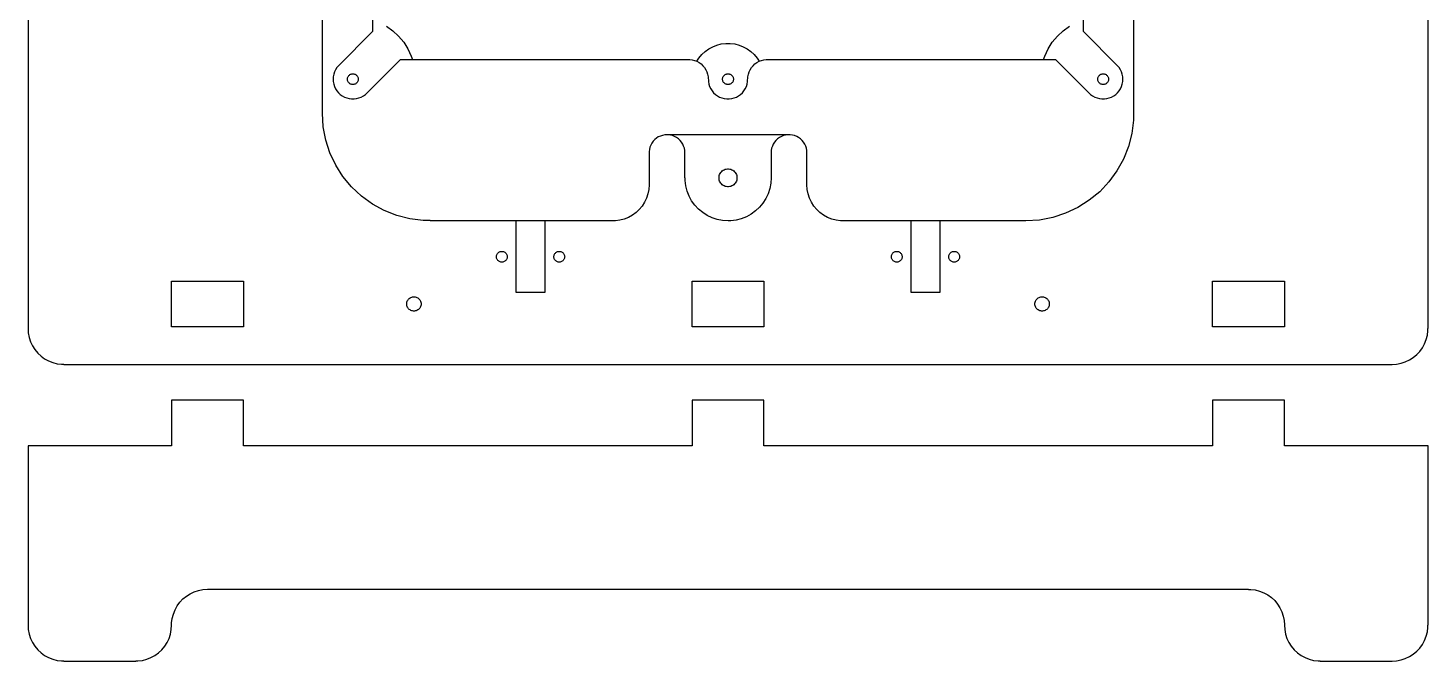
# Model space of a CAD drawing. Header units: millimetres. Extents: x -400 to 400, y 10 to 533.
# Drawn here: x 10 to 400, y 10 to 186.5 of the extents above; entities that cross this region are included whole.
import ezdxf

# ---------------------------------------------------------------- set-up
doc = ezdxf.new("R2010")
doc.units = ezdxf.units.MM
doc.layers.add('iTopie_plates_layer_1', color=1, linetype='Continuous')
doc.layers.add('iTopie_plates_layer_2', color=2, linetype='Continuous')

msp = doc.modelspace()

# ---------------------------------------------------------------- linework, layer by layer
at = {"layer": 'iTopie_plates_layer_1'}
for points in [[(318, 462.7), (318, 162.7), (318, 162.7), (317.941, 162.7), (317.941, 162.7), (317.941, 160.816), (317.941, 160.816), (317.469, 157.079), (317.469, 157.079), (316.532, 153.429), (316.532, 153.429), (315.145, 149.927), (315.145, 149.927), (313.33, 146.625), (313.33, 146.625), (311.115, 143.577), (311.115, 143.577), (308.536, 140.831), (308.536, 140.831), (305.634, 138.429), (305.634, 138.429), (302.453, 136.411), (302.453, 136.411), (299.044, 134.807), (299.044, 134.807), (295.461, 133.642), (295.461, 133.642), (291.76, 132.937), (291.76, 132.937), (288, 132.7), (288, 132.7), (237, 132.7), (237, 132.7), (237, 132.72), (237, 132.72), (236.372, 132.72), (236.372, 132.72), (235.126, 132.877), (235.126, 132.877), (233.91, 133.189), (233.91, 133.189), (232.742, 133.652), (232.742, 133.652), (231.642, 134.257), (231.642, 134.257), (230.626, 134.995), (230.626, 134.995), (229.71, 135.855), (229.71, 135.855), (228.91, 136.822), (228.91, 136.822), (228.237, 137.882), (228.237, 137.882), (227.702, 139.019), (227.702, 139.019), (227.314, 140.213), (227.314, 140.213), (227.079, 141.447), (227.079, 141.447), (227, 142.7), (227, 142.7), (227, 151.7), (227, 151.7), (226.961, 152.327), (226.961, 152.327), (226.843, 152.943), (226.843, 152.943), (226.649, 153.541), (226.649, 153.541), (226.382, 154.109), (226.382, 154.109), (226.045, 154.639), (226.045, 154.639), (225.645, 155.123), (225.645, 155.123), (225.187, 155.553), (225.187, 155.553), (224.679, 155.922), (224.679, 155.922), (224.129, 156.224), (224.129, 156.224), (223.545, 156.455), (223.545, 156.455), (222.937, 156.611), (222.937, 156.611), (222.314, 156.69), (222.314, 156.69), (222, 156.69), (222, 156.69), (222, 156.7), (222, 156.7), (188, 156.7), (188, 156.7), (187.373, 156.661), (187.373, 156.661), (186.757, 156.543), (186.757, 156.543), (186.159, 156.349), (186.159, 156.349), (185.591, 156.082), (185.591, 156.082), (185.061, 155.745), (185.061, 155.745), (184.577, 155.345), (184.577, 155.345), (184.147, 154.887), (184.147, 154.887), (183.778, 154.379), (183.778, 154.379), (183.476, 153.829), (183.476, 153.829), (183.245, 153.245), (183.245, 153.245), (183.089, 152.637), (183.089, 152.637), (183.01, 152.014), (183.01, 152.014), (183.01, 151.7), (183.01, 151.7), (183, 151.7), (183, 151.7), (183, 142.7), (183, 142.7), (182.921, 141.447), (182.921, 141.447), (182.686, 140.213), (182.686, 140.213), (182.298, 139.019), (182.298, 139.019), (181.763, 137.882), (181.763, 137.882), (181.09, 136.822), (181.09, 136.822), (180.29, 135.855), (180.29, 135.855), (179.374, 134.995), (179.374, 134.995), (178.358, 134.257), (178.358, 134.257), (177.258, 133.652), (177.258, 133.652), (176.09, 133.189), (176.09, 133.189), (174.874, 132.877), (174.874, 132.877), (173.628, 132.72), (173.628, 132.72), (173, 132.72), (173, 132.72), (173, 132.7), (173, 132.7), (122, 132.7)], [(122, 132.7), (122, 132.759), (122, 132.759), (120.116, 132.759), (120.116, 132.759), (116.379, 133.231), (116.379, 133.231), (112.729, 134.168), (112.729, 134.168), (109.227, 135.555), (109.227, 135.555), (105.925, 137.37), (105.925, 137.37), (102.877, 139.585), (102.877, 139.585), (100.131, 142.164), (100.131, 142.164), (97.7295, 145.066), (97.7295, 145.066), (95.7108, 148.247), (95.7108, 148.247), (94.1067, 151.656), (94.1067, 151.656), (92.9425, 155.239), (92.9425, 155.239), (92.2366, 158.94), (92.2366, 158.94), (92, 162.7), (92, 162.7), (92, 424.3)], [(10, 378.7), (10, 102.7), (10, 102.7), (10.0788, 101.447), (10.0788, 101.447), (10.3142, 100.213), (10.3142, 100.213), (10.7022, 99.0187), (10.7022, 99.0187), (11.2369, 97.8824), (11.2369, 97.8824), (11.9098, 96.8221), (11.9098, 96.8221), (12.7103, 95.8545), (12.7103, 95.8545), (13.6257, 94.9949), (13.6257, 94.9949), (14.6417, 94.2567), (14.6417, 94.2567), (15.7422, 93.6517), (15.7422, 93.6517), (16.9098, 93.1894), (16.9098, 93.1894), (18.1262, 92.8771), (18.1262, 92.8771), (19.3721, 92.7197), (19.3721, 92.7197), (20, 92.7197), (20, 92.7197), (20, 92.7), (20, 92.7), (390, 92.7), (390, 92.7), (391.253, 92.7788)], [(391.253, 92.7788), (392.487, 93.0141), (392.487, 93.0141), (393.681, 93.4022), (393.681, 93.4022), (394.818, 93.9369), (394.818, 93.9369), (395.878, 94.6098), (395.878, 94.6098), (396.845, 95.4103), (396.845, 95.4103), (397.705, 96.3257), (397.705, 96.3257), (398.443, 97.3417), (398.443, 97.3417), (399.048, 98.4422), (399.048, 98.4422), (399.511, 99.6098), (399.511, 99.6098), (399.823, 100.826), (399.823, 100.826), (399.98, 102.072), (399.98, 102.072), (399.98, 102.7), (399.98, 102.7), (400, 102.7), (400, 102.7), (400, 378.7)], [(106, 367.926), (106, 185.474), (106, 185.474), (96.4907, 175.965), (96.4907, 175.965), (96.0504, 175.433), (96.0504, 175.433), (95.6803, 174.85), (95.6803, 174.85), (95.3862, 174.225), (95.3862, 174.225), (95.1728, 173.568), (95.1728, 173.568), (95.0434, 172.889), (95.0434, 172.889), (95, 172.2), (95, 172.2), (95.0434, 171.511), (95.0434, 171.511), (95.1728, 170.832), (95.1728, 170.832), (95.3862, 170.175), (95.3862, 170.175), (95.6803, 169.55), (95.6803, 169.55), (96.0504, 168.967), (96.0504, 168.967), (96.4907, 168.435), (96.4907, 168.435), (96.9942, 167.962), (96.9942, 167.962), (97.5529, 167.556), (97.5529, 167.556), (98.1582, 167.223), (98.1582, 167.223), (98.8004, 166.969), (98.8004, 166.969), (99.4694, 166.797), (99.4694, 166.797), (100.155, 166.711), (100.155, 166.711), (100.845, 166.711), (100.845, 166.711), (101.531, 166.797)], [(101.531, 166.797), (102.2, 166.969), (102.2, 166.969), (102.842, 167.223), (102.842, 167.223), (103.447, 167.556), (103.447, 167.556), (104.006, 167.962), (104.006, 167.962), (104.509, 168.435), (104.509, 168.435), (113.774, 177.7), (113.774, 177.7), (194, 177.7), (194, 177.7), (194, 177.689), (194, 177.689), (194.345, 177.689), (194.345, 177.689), (195.031, 177.603), (195.031, 177.603), (195.7, 177.431), (195.7, 177.431), (196.342, 177.177), (196.342, 177.177), (196.947, 176.844), (196.947, 176.844), (197.506, 176.438), (197.506, 176.438), (198.009, 175.965), (198.009, 175.965), (198.45, 175.433), (198.45, 175.433), (198.82, 174.85), (198.82, 174.85), (199.114, 174.225), (199.114, 174.225), (199.327, 173.568), (199.327, 173.568), (199.457, 172.889), (199.457, 172.889), (199.543, 171.511), (199.543, 171.511), (199.673, 170.832), (199.673, 170.832), (199.886, 170.175), (199.886, 170.175), (200.18, 169.55), (200.18, 169.55), (200.55, 168.967), (200.55, 168.967), (200.991, 168.435), (200.991, 168.435), (201.494, 167.962), (201.494, 167.962), (202.053, 167.556), (202.053, 167.556), (202.658, 167.223), (202.658, 167.223), (203.3, 166.969), (203.3, 166.969), (203.969, 166.797), (203.969, 166.797), (204.655, 166.711), (204.655, 166.711), (205.345, 166.711), (205.345, 166.711), (206.031, 166.797), (206.031, 166.797), (206.7, 166.969), (206.7, 166.969), (207.342, 167.223), (207.342, 167.223), (207.947, 167.556), (207.947, 167.556), (208.506, 167.962), (208.506, 167.962), (209.009, 168.435), (209.009, 168.435), (209.45, 168.967), (209.45, 168.967), (209.82, 169.55), (209.82, 169.55), (210.114, 170.175), (210.114, 170.175), (210.327, 170.832), (210.327, 170.832), (210.457, 171.511), (210.457, 171.511), (210.543, 172.889), (210.543, 172.889), (210.673, 173.568), (210.673, 173.568), (210.886, 174.225), (210.886, 174.225), (211.18, 174.85), (211.18, 174.85), (211.55, 175.433), (211.55, 175.433), (211.991, 175.965), (211.991, 175.965), (212.494, 176.438), (212.494, 176.438), (213.053, 176.844), (213.053, 176.844), (213.658, 177.177), (213.658, 177.177), (214.3, 177.431), (214.3, 177.431), (214.969, 177.603), (214.969, 177.603), (215.655, 177.689), (215.655, 177.689), (216, 177.689), (216, 177.689), (216, 177.7), (216, 177.7), (296.226, 177.7), (296.226, 177.7), (305.491, 168.435), (305.491, 168.435), (305.994, 167.962), (305.994, 167.962), (306.553, 167.556), (306.553, 167.556), (307.158, 167.223), (307.158, 167.223), (307.8, 166.969), (307.8, 166.969), (308.469, 166.797), (308.469, 166.797), (309.155, 166.711), (309.155, 166.711), (309.845, 166.711), (309.845, 166.711), (310.531, 166.797), (310.531, 166.797), (311.2, 166.969), (311.2, 166.969), (311.842, 167.223), (311.842, 167.223), (312.447, 167.556), (312.447, 167.556), (313.006, 167.962), (313.006, 167.962), (313.509, 168.435), (313.509, 168.435), (313.95, 168.967), (313.95, 168.967), (314.32, 169.55), (314.32, 169.55), (314.614, 170.175), (314.614, 170.175), (314.827, 170.832), (314.827, 170.832), (314.957, 171.511), (314.957, 171.511), (315, 172.2), (315, 172.2), (314.957, 172.889), (314.957, 172.889), (314.827, 173.568), (314.827, 173.568), (314.614, 174.225), (314.614, 174.225), (314.32, 174.85), (314.32, 174.85), (313.95, 175.433), (313.95, 175.433), (313.509, 175.965), (313.509, 175.965), (304, 185.474), (304, 185.474), (304, 265.7)], [(100.406, 170.703), (100.219, 170.727), (100.219, 170.727), (100.036, 170.773), (100.036, 170.773), (99.8613, 170.843), (99.8613, 170.843), (99.6963, 170.934), (99.6963, 170.934), (99.5439, 171.044), (99.5439, 171.044), (99.4065, 171.173), (99.4065, 171.173), (99.2865, 171.318), (99.2865, 171.318), (99.1855, 171.477), (99.1855, 171.477), (99.1053, 171.648), (99.1053, 171.648), (99.0471, 171.827), (99.0471, 171.827), (99.0118, 172.012), (99.0118, 172.012), (99, 172.2), (99, 172.2), (99.0118, 172.388), (99.0118, 172.388), (99.0471, 172.573), (99.0471, 172.573), (99.1053, 172.752), (99.1053, 172.752), (99.1855, 172.923), (99.1855, 172.923), (99.2865, 173.082), (99.2865, 173.082), (99.4065, 173.227), (99.4065, 173.227), (99.5439, 173.356), (99.5439, 173.356), (99.6963, 173.466), (99.6963, 173.466), (99.8613, 173.557), (99.8613, 173.557), (100.036, 173.627), (100.036, 173.627), (100.219, 173.673), (100.219, 173.673), (100.406, 173.697), (100.406, 173.697), (100.594, 173.697), (100.594, 173.697), (100.781, 173.673), (100.781, 173.673), (100.964, 173.627), (100.964, 173.627), (101.139, 173.557), (101.139, 173.557), (101.304, 173.466), (101.304, 173.466), (101.456, 173.356), (101.456, 173.356), (101.593, 173.227), (101.593, 173.227), (101.714, 173.082), (101.714, 173.082), (101.814, 172.923), (101.814, 172.923), (101.895, 172.752), (101.895, 172.752), (101.953, 172.573), (101.953, 172.573), (101.988, 172.388), (101.988, 172.388), (102, 172.2), (102, 172.2), (101.988, 172.012), (101.988, 172.012), (101.953, 171.827), (101.953, 171.827), (101.895, 171.648), (101.895, 171.648), (101.814, 171.477), (101.814, 171.477), (101.714, 171.318), (101.714, 171.318), (101.593, 171.173), (101.593, 171.173), (101.456, 171.044), (101.456, 171.044), (101.304, 170.934), (101.304, 170.934), (101.139, 170.843), (101.139, 170.843), (100.964, 170.773), (100.964, 170.773), (100.781, 170.727), (100.781, 170.727), (100.594, 170.703), (100.594, 170.703), (100.406, 170.703)], [(204.906, 170.703), (204.719, 170.727), (204.719, 170.727), (204.536, 170.773), (204.536, 170.773), (204.361, 170.843), (204.361, 170.843), (204.196, 170.934), (204.196, 170.934), (204.044, 171.044), (204.044, 171.044), (203.907, 171.173), (203.907, 171.173), (203.786, 171.318), (203.786, 171.318), (203.686, 171.477), (203.686, 171.477), (203.605, 171.648), (203.605, 171.648), (203.547, 171.827), (203.547, 171.827), (203.512, 172.012), (203.512, 172.012), (203.5, 172.2), (203.5, 172.2), (203.512, 172.388), (203.512, 172.388), (203.547, 172.573), (203.547, 172.573), (203.605, 172.752), (203.605, 172.752), (203.686, 172.923), (203.686, 172.923), (203.786, 173.082), (203.786, 173.082), (203.907, 173.227), (203.907, 173.227), (204.044, 173.356), (204.044, 173.356), (204.196, 173.466), (204.196, 173.466), (204.361, 173.557), (204.361, 173.557), (204.536, 173.627), (204.536, 173.627), (204.719, 173.673), (204.719, 173.673), (204.906, 173.697), (204.906, 173.697), (205.094, 173.697), (205.094, 173.697), (205.281, 173.673), (205.281, 173.673), (205.464, 173.627), (205.464, 173.627), (205.639, 173.557), (205.639, 173.557), (205.804, 173.466), (205.804, 173.466), (205.956, 173.356), (205.956, 173.356), (206.093, 173.227), (206.093, 173.227), (206.214, 173.082), (206.214, 173.082), (206.314, 172.923), (206.314, 172.923), (206.395, 172.752), (206.395, 172.752), (206.453, 172.573), (206.453, 172.573), (206.488, 172.388), (206.488, 172.388), (206.5, 172.2), (206.5, 172.2), (206.488, 172.012), (206.488, 172.012), (206.453, 171.827), (206.453, 171.827), (206.395, 171.648), (206.395, 171.648), (206.314, 171.477), (206.314, 171.477), (206.214, 171.318), (206.214, 171.318), (206.093, 171.173), (206.093, 171.173), (205.956, 171.044), (205.956, 171.044), (205.804, 170.934), (205.804, 170.934), (205.639, 170.843), (205.639, 170.843), (205.464, 170.773), (205.464, 170.773), (205.281, 170.727), (205.281, 170.727), (205.094, 170.703), (205.094, 170.703), (204.906, 170.703)], [(309.406, 170.703), (309.219, 170.727), (309.219, 170.727), (309.036, 170.773), (309.036, 170.773), (308.861, 170.843), (308.861, 170.843), (308.696, 170.934), (308.696, 170.934), (308.544, 171.044), (308.544, 171.044), (308.407, 171.173), (308.407, 171.173), (308.286, 171.318), (308.286, 171.318), (308.186, 171.477), (308.186, 171.477), (308.105, 171.648), (308.105, 171.648), (308.047, 171.827), (308.047, 171.827), (308.012, 172.012), (308.012, 172.012), (308, 172.2), (308, 172.2), (308.012, 172.388), (308.012, 172.388), (308.047, 172.573), (308.047, 172.573), (308.105, 172.752), (308.105, 172.752), (308.186, 172.923), (308.186, 172.923), (308.286, 173.082), (308.286, 173.082), (308.407, 173.227), (308.407, 173.227), (308.544, 173.356), (308.544, 173.356), (308.696, 173.466), (308.696, 173.466), (308.861, 173.557), (308.861, 173.557), (309.036, 173.627), (309.036, 173.627), (309.219, 173.673), (309.219, 173.673), (309.406, 173.697), (309.406, 173.697), (309.594, 173.697), (309.594, 173.697), (309.781, 173.673), (309.781, 173.673), (309.964, 173.627), (309.964, 173.627), (310.139, 173.557), (310.139, 173.557), (310.304, 173.466), (310.304, 173.466), (310.456, 173.356), (310.456, 173.356), (310.593, 173.227), (310.593, 173.227), (310.714, 173.082), (310.714, 173.082), (310.814, 172.923), (310.814, 172.923), (310.895, 172.752), (310.895, 172.752), (310.953, 172.573), (310.953, 172.573), (310.988, 172.388), (310.988, 172.388), (311, 172.2), (311, 172.2), (310.988, 172.012), (310.988, 172.012), (310.953, 171.827), (310.953, 171.827), (310.895, 171.648), (310.895, 171.648), (310.814, 171.477), (310.814, 171.477), (310.714, 171.318), (310.714, 171.318), (310.593, 171.173), (310.593, 171.173), (310.456, 171.044), (310.456, 171.044), (310.304, 170.934), (310.304, 170.934), (310.139, 170.843), (310.139, 170.843), (309.964, 170.773), (309.964, 170.773), (309.781, 170.727), (309.781, 170.727), (309.594, 170.703), (309.594, 170.703), (309.406, 170.703)], [(204.843, 142.205), (204.532, 142.244), (204.532, 142.244), (204.227, 142.322), (204.227, 142.322), (203.936, 142.438), (203.936, 142.438), (203.66, 142.589), (203.66, 142.589), (203.406, 142.774), (203.406, 142.774), (203.178, 142.989), (203.178, 142.989), (202.977, 143.231), (202.977, 143.231), (202.809, 143.496), (202.809, 143.496), (202.676, 143.78), (202.676, 143.78), (202.579, 144.078), (202.579, 144.078), (202.52, 144.387), (202.52, 144.387), (202.5, 144.7), (202.5, 144.7), (202.52, 145.013), (202.52, 145.013), (202.579, 145.322), (202.579, 145.322), (202.676, 145.62), (202.676, 145.62), (202.809, 145.904), (202.809, 145.904), (202.977, 146.169), (202.977, 146.169), (203.178, 146.411), (203.178, 146.411), (203.406, 146.626), (203.406, 146.626), (203.66, 146.811), (203.66, 146.811), (203.936, 146.962), (203.936, 146.962), (204.227, 147.078), (204.227, 147.078), (204.532, 147.156), (204.532, 147.156), (204.843, 147.195), (204.843, 147.195), (205.157, 147.195), (205.157, 147.195), (205.468, 147.156), (205.468, 147.156), (205.773, 147.078), (205.773, 147.078), (206.064, 146.962), (206.064, 146.962), (206.34, 146.811), (206.34, 146.811), (206.594, 146.626), (206.594, 146.626), (206.822, 146.411), (206.822, 146.411), (207.023, 146.169), (207.023, 146.169), (207.191, 145.904), (207.191, 145.904), (207.324, 145.62), (207.324, 145.62), (207.421, 145.322), (207.421, 145.322), (207.48, 145.013), (207.48, 145.013), (207.5, 144.7), (207.5, 144.7), (207.48, 144.387), (207.48, 144.387), (207.421, 144.078), (207.421, 144.078), (207.324, 143.78), (207.324, 143.78), (207.191, 143.496), (207.191, 143.496), (207.023, 143.231), (207.023, 143.231), (206.822, 142.989), (206.822, 142.989), (206.594, 142.774), (206.594, 142.774), (206.34, 142.589), (206.34, 142.589), (206.064, 142.438), (206.064, 142.438), (205.773, 142.322), (205.773, 142.322), (205.468, 142.244), (205.468, 142.244), (205.157, 142.205), (205.157, 142.205), (204.843, 142.205)], [(141.906, 121.203), (141.719, 121.227), (141.719, 121.227), (141.536, 121.273), (141.536, 121.273), (141.361, 121.343), (141.361, 121.343), (141.196, 121.434), (141.196, 121.434), (141.044, 121.544), (141.044, 121.544), (140.907, 121.673), (140.907, 121.673), (140.786, 121.818), (140.786, 121.818), (140.686, 121.977), (140.686, 121.977), (140.605, 122.148), (140.605, 122.148), (140.547, 122.327), (140.547, 122.327), (140.512, 122.512), (140.512, 122.512), (140.5, 122.7), (140.5, 122.7), (140.512, 122.888), (140.512, 122.888), (140.547, 123.073), (140.547, 123.073), (140.605, 123.252), (140.605, 123.252), (140.686, 123.423), (140.686, 123.423), (140.786, 123.582), (140.786, 123.582), (140.907, 123.727), (140.907, 123.727), (141.044, 123.856), (141.044, 123.856), (141.196, 123.966), (141.196, 123.966), (141.361, 124.057), (141.361, 124.057), (141.536, 124.127), (141.536, 124.127), (141.719, 124.173), (141.719, 124.173), (141.906, 124.197), (141.906, 124.197), (142.094, 124.197), (142.094, 124.197), (142.281, 124.173), (142.281, 124.173), (142.464, 124.127), (142.464, 124.127), (142.639, 124.057), (142.639, 124.057), (142.804, 123.966), (142.804, 123.966), (142.956, 123.856), (142.956, 123.856), (143.093, 123.727), (143.093, 123.727), (143.214, 123.582), (143.214, 123.582), (143.314, 123.423), (143.314, 123.423), (143.395, 123.252), (143.395, 123.252), (143.453, 123.073), (143.453, 123.073), (143.488, 122.888), (143.488, 122.888), (143.5, 122.7), (143.5, 122.7), (143.488, 122.512), (143.488, 122.512), (143.453, 122.327), (143.453, 122.327), (143.395, 122.148), (143.395, 122.148), (143.314, 121.977), (143.314, 121.977), (143.214, 121.818), (143.214, 121.818), (143.093, 121.673), (143.093, 121.673), (142.956, 121.544), (142.956, 121.544), (142.804, 121.434), (142.804, 121.434), (142.639, 121.343), (142.639, 121.343), (142.464, 121.273), (142.464, 121.273), (142.281, 121.227), (142.281, 121.227), (142.094, 121.203), (142.094, 121.203), (141.906, 121.203)], [(157.906, 121.203), (157.719, 121.227), (157.719, 121.227), (157.536, 121.273), (157.536, 121.273), (157.361, 121.343), (157.361, 121.343), (157.196, 121.434), (157.196, 121.434), (157.044, 121.544), (157.044, 121.544), (156.907, 121.673), (156.907, 121.673), (156.786, 121.818), (156.786, 121.818), (156.686, 121.977), (156.686, 121.977), (156.605, 122.148), (156.605, 122.148), (156.547, 122.327), (156.547, 122.327), (156.512, 122.512), (156.512, 122.512), (156.5, 122.7), (156.5, 122.7), (156.512, 122.888), (156.512, 122.888), (156.547, 123.073), (156.547, 123.073), (156.605, 123.252), (156.605, 123.252), (156.686, 123.423), (156.686, 123.423), (156.786, 123.582), (156.786, 123.582), (156.907, 123.727), (156.907, 123.727), (157.044, 123.856), (157.044, 123.856), (157.196, 123.966), (157.196, 123.966), (157.361, 124.057), (157.361, 124.057), (157.536, 124.127), (157.536, 124.127), (157.719, 124.173), (157.719, 124.173), (157.906, 124.197), (157.906, 124.197), (158.094, 124.197), (158.094, 124.197), (158.281, 124.173), (158.281, 124.173), (158.464, 124.127), (158.464, 124.127), (158.639, 124.057), (158.639, 124.057), (158.804, 123.966), (158.804, 123.966), (158.956, 123.856), (158.956, 123.856), (159.093, 123.727), (159.093, 123.727), (159.214, 123.582), (159.214, 123.582), (159.314, 123.423), (159.314, 123.423), (159.395, 123.252), (159.395, 123.252), (159.453, 123.073), (159.453, 123.073), (159.488, 122.888), (159.488, 122.888), (159.5, 122.7), (159.5, 122.7), (159.488, 122.512), (159.488, 122.512), (159.453, 122.327), (159.453, 122.327), (159.395, 122.148), (159.395, 122.148), (159.314, 121.977), (159.314, 121.977), (159.214, 121.818), (159.214, 121.818), (159.093, 121.673), (159.093, 121.673), (158.956, 121.544), (158.956, 121.544), (158.804, 121.434), (158.804, 121.434), (158.639, 121.343), (158.639, 121.343), (158.464, 121.273), (158.464, 121.273), (158.281, 121.227), (158.281, 121.227), (158.094, 121.203), (158.094, 121.203), (157.906, 121.203)], [(251.906, 121.203), (251.719, 121.227), (251.719, 121.227), (251.536, 121.273), (251.536, 121.273), (251.361, 121.343), (251.361, 121.343), (251.196, 121.434), (251.196, 121.434), (251.044, 121.544), (251.044, 121.544), (250.907, 121.673), (250.907, 121.673), (250.786, 121.818), (250.786, 121.818), (250.686, 121.977), (250.686, 121.977), (250.605, 122.148), (250.605, 122.148), (250.547, 122.327), (250.547, 122.327), (250.512, 122.512), (250.512, 122.512), (250.5, 122.7), (250.5, 122.7), (250.512, 122.888), (250.512, 122.888), (250.547, 123.073), (250.547, 123.073), (250.605, 123.252), (250.605, 123.252), (250.686, 123.423), (250.686, 123.423), (250.786, 123.582), (250.786, 123.582), (250.907, 123.727), (250.907, 123.727), (251.044, 123.856), (251.044, 123.856), (251.196, 123.966), (251.196, 123.966), (251.361, 124.057), (251.361, 124.057), (251.536, 124.127), (251.536, 124.127), (251.719, 124.173), (251.719, 124.173), (251.906, 124.197), (251.906, 124.197), (252.094, 124.197), (252.094, 124.197), (252.281, 124.173), (252.281, 124.173), (252.464, 124.127), (252.464, 124.127), (252.639, 124.057), (252.639, 124.057), (252.804, 123.966), (252.804, 123.966), (252.956, 123.856), (252.956, 123.856), (253.093, 123.727), (253.093, 123.727), (253.214, 123.582), (253.214, 123.582), (253.314, 123.423), (253.314, 123.423), (253.395, 123.252), (253.395, 123.252), (253.453, 123.073), (253.453, 123.073), (253.488, 122.888), (253.488, 122.888), (253.5, 122.7), (253.5, 122.7), (253.488, 122.512), (253.488, 122.512), (253.453, 122.327), (253.453, 122.327), (253.395, 122.148), (253.395, 122.148), (253.314, 121.977), (253.314, 121.977), (253.214, 121.818), (253.214, 121.818), (253.093, 121.673), (253.093, 121.673), (252.956, 121.544), (252.956, 121.544), (252.804, 121.434), (252.804, 121.434), (252.639, 121.343), (252.639, 121.343), (252.464, 121.273), (252.464, 121.273), (252.281, 121.227), (252.281, 121.227), (252.094, 121.203), (252.094, 121.203), (251.906, 121.203)], [(267.906, 121.203), (267.719, 121.227), (267.719, 121.227), (267.536, 121.273), (267.536, 121.273), (267.361, 121.343), (267.361, 121.343), (267.196, 121.434), (267.196, 121.434), (267.044, 121.544), (267.044, 121.544), (266.907, 121.673), (266.907, 121.673), (266.786, 121.818), (266.786, 121.818), (266.686, 121.977), (266.686, 121.977), (266.605, 122.148), (266.605, 122.148), (266.547, 122.327), (266.547, 122.327), (266.512, 122.512), (266.512, 122.512), (266.5, 122.7), (266.5, 122.7), (266.512, 122.888), (266.512, 122.888), (266.547, 123.073), (266.547, 123.073), (266.605, 123.252), (266.605, 123.252), (266.686, 123.423), (266.686, 123.423), (266.786, 123.582), (266.786, 123.582), (266.907, 123.727), (266.907, 123.727), (267.044, 123.856), (267.044, 123.856), (267.196, 123.966), (267.196, 123.966), (267.361, 124.057), (267.361, 124.057), (267.536, 124.127), (267.536, 124.127), (267.719, 124.173), (267.719, 124.173), (267.906, 124.197), (267.906, 124.197), (268.094, 124.197), (268.094, 124.197), (268.281, 124.173), (268.281, 124.173), (268.464, 124.127), (268.464, 124.127), (268.639, 124.057), (268.639, 124.057), (268.804, 123.966), (268.804, 123.966), (268.956, 123.856), (268.956, 123.856), (269.093, 123.727), (269.093, 123.727), (269.214, 123.582), (269.214, 123.582), (269.314, 123.423), (269.314, 123.423), (269.395, 123.252), (269.395, 123.252), (269.453, 123.073), (269.453, 123.073), (269.488, 122.888), (269.488, 122.888), (269.5, 122.7), (269.5, 122.7), (269.488, 122.512), (269.488, 122.512), (269.453, 122.327), (269.453, 122.327), (269.395, 122.148), (269.395, 122.148), (269.314, 121.977), (269.314, 121.977), (269.214, 121.818), (269.214, 121.818), (269.093, 121.673), (269.093, 121.673), (268.956, 121.544), (268.956, 121.544), (268.804, 121.434), (268.804, 121.434), (268.639, 121.343), (268.639, 121.343), (268.464, 121.273), (268.464, 121.273), (268.281, 121.227), (268.281, 121.227), (268.094, 121.203), (268.094, 121.203), (267.906, 121.203)], [(50, 103.2), (50, 115.9), (50, 115.9), (70, 115.9), (70, 115.9), (70, 103.2), (70, 103.2), (50, 103.2)], [(195, 103.2), (195, 115.9), (195, 115.9), (215, 115.9), (215, 115.9), (215, 103.2), (215, 103.2), (195, 103.2)], [(340, 103.2), (340, 115.9), (340, 115.9), (360, 115.9), (360, 115.9), (360, 103.2), (360, 103.2), (340, 103.2)], [(117.374, 107.554), (117.125, 107.585), (117.125, 107.585), (116.882, 107.648), (116.882, 107.648), (116.648, 107.74), (116.648, 107.74), (116.428, 107.861), (116.428, 107.861), (116.225, 108.009), (116.225, 108.009), (116.042, 108.181), (116.042, 108.181), (115.882, 108.374), (115.882, 108.374), (115.747, 108.586), (115.747, 108.586), (115.64, 108.814), (115.64, 108.814), (115.563, 109.053), (115.563, 109.053), (115.516, 109.299), (115.516, 109.299), (115.5, 109.55), (115.5, 109.55), (115.516, 109.801), (115.516, 109.801), (115.563, 110.047), (115.563, 110.047), (115.64, 110.286), (115.64, 110.286), (115.747, 110.514), (115.747, 110.514), (115.882, 110.726), (115.882, 110.726), (116.042, 110.919), (116.042, 110.919), (116.225, 111.091), (116.225, 111.091), (116.428, 111.239), (116.428, 111.239), (116.648, 111.36), (116.648, 111.36), (116.882, 111.452), (116.882, 111.452), (117.125, 111.515), (117.125, 111.515), (117.374, 111.546), (117.374, 111.546), (117.626, 111.546), (117.626, 111.546), (117.875, 111.515), (117.875, 111.515), (118.118, 111.452), (118.118, 111.452), (118.352, 111.36), (118.352, 111.36), (118.572, 111.239), (118.572, 111.239), (118.775, 111.091), (118.775, 111.091), (118.958, 110.919), (118.958, 110.919), (119.118, 110.726), (119.118, 110.726), (119.253, 110.514), (119.253, 110.514), (119.36, 110.286), (119.36, 110.286), (119.437, 110.047), (119.437, 110.047), (119.484, 109.801), (119.484, 109.801), (119.5, 109.55), (119.5, 109.55), (119.484, 109.299), (119.484, 109.299), (119.437, 109.053), (119.437, 109.053), (119.36, 108.814), (119.36, 108.814), (119.253, 108.586), (119.253, 108.586), (119.118, 108.374), (119.118, 108.374), (118.958, 108.181), (118.958, 108.181), (118.775, 108.009), (118.775, 108.009), (118.572, 107.861), (118.572, 107.861), (118.352, 107.74), (118.352, 107.74), (118.118, 107.648), (118.118, 107.648), (117.875, 107.585), (117.875, 107.585), (117.626, 107.554), (117.626, 107.554), (117.374, 107.554)], [(292.374, 107.554), (292.125, 107.585), (292.125, 107.585), (291.882, 107.648), (291.882, 107.648), (291.648, 107.74), (291.648, 107.74), (291.428, 107.861), (291.428, 107.861), (291.225, 108.009), (291.225, 108.009), (291.042, 108.181), (291.042, 108.181), (290.882, 108.374), (290.882, 108.374), (290.747, 108.586), (290.747, 108.586), (290.64, 108.814), (290.64, 108.814), (290.563, 109.053), (290.563, 109.053), (290.516, 109.299), (290.516, 109.299), (290.5, 109.55), (290.5, 109.55), (290.516, 109.801), (290.516, 109.801), (290.563, 110.047), (290.563, 110.047), (290.64, 110.286), (290.64, 110.286), (290.747, 110.514), (290.747, 110.514), (290.882, 110.726), (290.882, 110.726), (291.042, 110.919), (291.042, 110.919), (291.225, 111.091), (291.225, 111.091), (291.428, 111.239), (291.428, 111.239), (291.648, 111.36), (291.648, 111.36), (291.882, 111.452), (291.882, 111.452), (292.125, 111.515), (292.125, 111.515), (292.374, 111.546), (292.374, 111.546), (292.626, 111.546), (292.626, 111.546), (292.875, 111.515), (292.875, 111.515), (293.118, 111.452), (293.118, 111.452), (293.352, 111.36), (293.352, 111.36), (293.572, 111.239), (293.572, 111.239), (293.775, 111.091), (293.775, 111.091), (293.958, 110.919), (293.958, 110.919), (294.118, 110.726), (294.118, 110.726), (294.253, 110.514), (294.253, 110.514), (294.36, 110.286), (294.36, 110.286), (294.437, 110.047), (294.437, 110.047), (294.484, 109.801), (294.484, 109.801), (294.5, 109.55), (294.5, 109.55), (294.484, 109.299), (294.484, 109.299), (294.437, 109.053), (294.437, 109.053), (294.36, 108.814), (294.36, 108.814), (294.253, 108.586), (294.253, 108.586), (294.118, 108.374), (294.118, 108.374), (293.958, 108.181), (293.958, 108.181), (293.775, 108.009), (293.775, 108.009), (293.572, 107.861), (293.572, 107.861), (293.352, 107.74), (293.352, 107.74), (293.118, 107.648), (293.118, 107.648), (292.875, 107.585), (292.875, 107.585), (292.626, 107.554), (292.626, 107.554), (292.374, 107.554)], [(40, 10.0197), (40.6279, 10.0197), (40.6279, 10.0197), (41.8738, 10.1771), (41.8738, 10.1771), (43.0902, 10.4894), (43.0902, 10.4894), (44.2578, 10.9517), (44.2578, 10.9517), (45.3583, 11.5567), (45.3583, 11.5567), (46.3743, 12.2949), (46.3743, 12.2949), (47.2897, 13.1545), (47.2897, 13.1545), (48.0902, 14.1221), (48.0902, 14.1221), (48.7631, 15.1824), (48.7631, 15.1824), (49.2978, 16.3187), (49.2978, 16.3187), (49.6858, 17.5131), (49.6858, 17.5131), (49.9212, 18.7467), (49.9212, 18.7467), (50, 20), (50, 20), (50.0197, 20), (50.0197, 20), (50.0197, 20.6279), (50.0197, 20.6279), (50.1771, 21.8738), (50.1771, 21.8738), (50.4894, 23.0902), (50.4894, 23.0902), (50.9517, 24.2578), (50.9517, 24.2578), (51.5567, 25.3583), (51.5567, 25.3583), (52.2949, 26.3743), (52.2949, 26.3743), (53.1545, 27.2897), (53.1545, 27.2897), (54.1221, 28.0902), (54.1221, 28.0902), (55.1824, 28.7631), (55.1824, 28.7631), (56.3187, 29.2978), (56.3187, 29.2978), (57.5131, 29.6858), (57.5131, 29.6858), (58.7467, 29.9212), (58.7467, 29.9212), (60, 30), (60, 30), (350, 30), (350, 30), (350, 29.9803), (350, 29.9803), (350.628, 29.9803), (350.628, 29.9803), (351.874, 29.8229), (351.874, 29.8229), (353.09, 29.5106), (353.09, 29.5106), (354.258, 29.0483), (354.258, 29.0483), (355.358, 28.4433), (355.358, 28.4433), (356.374, 27.7051), (356.374, 27.7051), (357.29, 26.8455), (357.29, 26.8455), (358.09, 25.8779), (358.09, 25.8779), (358.763, 24.8176), (358.763, 24.8176), (359.298, 23.6813), (359.298, 23.6813), (359.686, 22.4869), (359.686, 22.4869), (359.921, 21.2533), (359.921, 21.2533), (360.079, 18.7467), (360.079, 18.7467), (360.314, 17.5131), (360.314, 17.5131), (360.702, 16.3187), (360.702, 16.3187), (361.237, 15.1824), (361.237, 15.1824), (361.91, 14.1221), (361.91, 14.1221), (362.71, 13.1545), (362.71, 13.1545), (363.626, 12.2949), (363.626, 12.2949), (364.642, 11.5567), (364.642, 11.5567), (365.742, 10.9517), (365.742, 10.9517), (366.91, 10.4894), (366.91, 10.4894), (368.126, 10.1771), (368.126, 10.1771), (369.372, 10.0197), (369.372, 10.0197), (370, 10.0197), (370, 10.0197), (370, 10), (370, 10), (390, 10), (390, 10), (391.253, 10.0788), (391.253, 10.0788), (392.487, 10.3141), (392.487, 10.3141), (393.681, 10.7022), (393.681, 10.7022), (394.818, 11.2369), (394.818, 11.2369), (395.878, 11.9098), (395.878, 11.9098), (396.845, 12.7103), (396.845, 12.7103), (397.705, 13.6257), (397.705, 13.6257), (398.443, 14.6417), (398.443, 14.6417), (399.048, 15.7422), (399.048, 15.7422), (399.511, 16.9098), (399.511, 16.9098), (399.823, 18.1262), (399.823, 18.1262), (399.98, 19.3721), (399.98, 19.3721), (399.98, 20), (399.98, 20), (400, 20), (400, 20), (400, 70), (400, 70), (360, 70), (360, 70), (360, 82.7), (360, 82.7), (340, 82.7), (340, 82.7), (340, 70), (340, 70), (215, 70), (215, 70), (215, 82.7), (215, 82.7), (195, 82.7), (195, 82.7), (195, 70), (195, 70), (70, 70), (70, 70), (70, 82.7), (70, 82.7), (50, 82.7), (50, 82.7), (50, 70), (50, 70), (10, 70), (10, 70), (10, 20), (10, 20), (10.0788, 18.7467), (10.0788, 18.7467), (10.3142, 17.5131), (10.3142, 17.5131), (10.7022, 16.3187), (10.7022, 16.3187), (11.2369, 15.1824), (11.2369, 15.1824), (11.9098, 14.1221), (11.9098, 14.1221), (12.7103, 13.1545), (12.7103, 13.1545), (13.6257, 12.2949), (13.6257, 12.2949), (14.6417, 11.5567), (14.6417, 11.5567), (15.7422, 10.9517), (15.7422, 10.9517), (16.9098, 10.4894), (16.9098, 10.4894), (18.1262, 10.1771), (18.1262, 10.1771), (19.3721, 10.0197), (19.3721, 10.0197), (20, 10.0197), (20, 10.0197), (20, 10), (20, 10), (40, 10), (40, 10), (40, 10.0197)]]:
    msp.add_lwpolyline(points, dxfattribs=at)
at = {"layer": 'iTopie_plates_layer_2'}
for points in [[(146, 112.7), (146, 132.7), (146, 132.7), (122, 132.7), (122, 132.7), (122, 132.759), (122, 132.759), (120.116, 132.759), (120.116, 132.759), (116.379, 133.231), (116.379, 133.231), (112.729, 134.168), (112.729, 134.168), (109.227, 135.555), (109.227, 135.555), (105.925, 137.37), (105.925, 137.37), (102.877, 139.585), (102.877, 139.585), (100.131, 142.164), (100.131, 142.164), (97.7295, 145.066), (97.7295, 145.066), (95.7108, 148.247), (95.7108, 148.247), (94.1067, 151.656), (94.1067, 151.656), (92.9425, 155.239), (92.9425, 155.239), (92.2366, 158.94), (92.2366, 158.94), (92, 162.7), (92, 162.7), (92, 462.7)], [(318, 462.7), (318, 162.7), (318, 162.7), (317.941, 162.7), (317.941, 162.7), (317.941, 160.816), (317.941, 160.816), (317.469, 157.079), (317.469, 157.079), (316.532, 153.429), (316.532, 153.429), (315.145, 149.927), (315.145, 149.927), (313.33, 146.625), (313.33, 146.625), (311.115, 143.577), (311.115, 143.577), (308.536, 140.831), (308.536, 140.831), (305.634, 138.429), (305.634, 138.429), (302.453, 136.411), (302.453, 136.411), (299.044, 134.807), (299.044, 134.807), (295.461, 133.642), (295.461, 133.642), (291.76, 132.937), (291.76, 132.937), (288, 132.7), (288, 132.7), (264, 132.7), (264, 132.7), (264, 112.7), (264, 112.7), (256, 112.7), (256, 112.7), (256, 132.7), (256, 132.7), (237, 132.7), (237, 132.7), (237, 132.72), (237, 132.72), (236.372, 132.72), (236.372, 132.72), (235.126, 132.877), (235.126, 132.877), (233.91, 133.189), (233.91, 133.189), (232.742, 133.652), (232.742, 133.652), (231.642, 134.257), (231.642, 134.257), (230.626, 134.995), (230.626, 134.995), (229.71, 135.855), (229.71, 135.855), (228.91, 136.822), (228.91, 136.822), (228.237, 137.882), (228.237, 137.882), (227.702, 139.019), (227.702, 139.019), (227.314, 140.213), (227.314, 140.213), (227.079, 141.447), (227.079, 141.447), (227, 142.7), (227, 142.7), (227, 151.7), (227, 151.7), (226.961, 152.327), (226.961, 152.327), (226.843, 152.943), (226.843, 152.943), (226.649, 153.541), (226.649, 153.541), (226.382, 154.109), (226.382, 154.109), (226.045, 154.639), (226.045, 154.639), (225.645, 155.123), (225.645, 155.123), (225.187, 155.553), (225.187, 155.553), (224.679, 155.922), (224.679, 155.922), (224.129, 156.224), (224.129, 156.224), (223.545, 156.455), (223.545, 156.455), (222.937, 156.611), (222.937, 156.611), (222.314, 156.69), (222.314, 156.69), (221.686, 156.69), (221.686, 156.69), (221.063, 156.611), (221.063, 156.611), (220.455, 156.455), (220.455, 156.455), (219.871, 156.224), (219.871, 156.224), (219.321, 155.922), (219.321, 155.922), (218.813, 155.553), (218.813, 155.553), (218.355, 155.123), (218.355, 155.123), (217.955, 154.639), (217.955, 154.639), (217.618, 154.109), (217.618, 154.109), (217.351, 153.541), (217.351, 153.541), (217.157, 152.943), (217.157, 152.943), (217.039, 152.327), (217.039, 152.327), (217, 151.7), (217, 151.7), (217, 144.7), (217, 144.7), (216.905, 143.196), (216.905, 143.196), (216.623, 141.716), (216.623, 141.716), (216.157, 140.283), (216.157, 140.283), (215.516, 138.919), (215.516, 138.919), (214.708, 137.647), (214.708, 137.647), (213.748, 136.485), (213.748, 136.485), (212.649, 135.454), (212.649, 135.454), (211.43, 134.568), (211.43, 134.568), (210.109, 133.842), (210.109, 133.842), (208.708, 133.287), (208.708, 133.287), (207.249, 132.913), (207.249, 132.913), (205.753, 132.724), (205.753, 132.724), (205, 132.724), (205, 132.724), (205, 132.7), (205, 132.7), (203.496, 132.795), (203.496, 132.795), (202.016, 133.077), (202.016, 133.077), (200.583, 133.543), (200.583, 133.543), (199.219, 134.184), (199.219, 134.184), (197.947, 134.992), (197.947, 134.992), (196.785, 135.952), (196.785, 135.952), (195.754, 137.051), (195.754, 137.051), (194.868, 138.27), (194.868, 138.27), (194.142, 139.591), (194.142, 139.591), (193.587, 140.992), (193.587, 140.992), (193.213, 142.451), (193.213, 142.451), (193.024, 143.947), (193.024, 143.947), (193.024, 144.7), (193.024, 144.7), (193, 144.7), (193, 144.7), (193, 151.7), (193, 151.7), (192.961, 152.327), (192.961, 152.327), (192.843, 152.943), (192.843, 152.943), (192.649, 153.541), (192.649, 153.541), (192.382, 154.109), (192.382, 154.109), (192.045, 154.639), (192.045, 154.639), (191.645, 155.123), (191.645, 155.123), (191.187, 155.553), (191.187, 155.553), (190.679, 155.922), (190.679, 155.922), (190.129, 156.224), (190.129, 156.224), (189.545, 156.455), (189.545, 156.455), (188.937, 156.611), (188.937, 156.611), (188.314, 156.69), (188.314, 156.69), (188, 156.69), (188, 156.69), (188, 156.7), (188, 156.7), (187.373, 156.661), (187.373, 156.661), (186.757, 156.543), (186.757, 156.543), (186.159, 156.349), (186.159, 156.349), (185.591, 156.082), (185.591, 156.082), (185.061, 155.745), (185.061, 155.745), (184.577, 155.345), (184.577, 155.345), (184.147, 154.887), (184.147, 154.887), (183.778, 154.379), (183.778, 154.379), (183.476, 153.829), (183.476, 153.829), (183.245, 153.245), (183.245, 153.245), (183.089, 152.637), (183.089, 152.637), (183.01, 152.014), (183.01, 152.014), (183.01, 151.7), (183.01, 151.7), (183, 151.7), (183, 151.7), (183, 142.7), (183, 142.7), (182.921, 141.447), (182.921, 141.447), (182.686, 140.213), (182.686, 140.213), (182.298, 139.019), (182.298, 139.019), (181.763, 137.882), (181.763, 137.882), (181.09, 136.822), (181.09, 136.822), (180.29, 135.855), (180.29, 135.855), (179.374, 134.995), (179.374, 134.995), (178.358, 134.257), (178.358, 134.257), (177.258, 133.652), (177.258, 133.652), (176.09, 133.189), (176.09, 133.189), (174.874, 132.877), (174.874, 132.877), (173.628, 132.72), (173.628, 132.72), (173, 132.72), (173, 132.72), (173, 132.7), (173, 132.7), (154, 132.7), (154, 132.7), (154, 112.7), (154, 112.7), (146, 112.7)], [(10, 378.7), (10, 102.7), (10, 102.7), (10.0788, 101.447), (10.0788, 101.447), (10.3142, 100.213), (10.3142, 100.213), (10.7022, 99.0187), (10.7022, 99.0187), (11.2369, 97.8824), (11.2369, 97.8824), (11.9098, 96.8221), (11.9098, 96.8221), (12.7103, 95.8545), (12.7103, 95.8545), (13.6257, 94.9949), (13.6257, 94.9949), (14.6417, 94.2567), (14.6417, 94.2567), (15.7422, 93.6517), (15.7422, 93.6517), (16.9098, 93.1894), (16.9098, 93.1894), (18.1262, 92.8771), (18.1262, 92.8771), (19.3721, 92.7197), (19.3721, 92.7197), (20, 92.7197), (20, 92.7197), (20, 92.7), (20, 92.7), (390, 92.7), (390, 92.7), (391.253, 92.7788)], [(391.253, 92.7788), (392.487, 93.0141), (392.487, 93.0141), (393.681, 93.4022), (393.681, 93.4022), (394.818, 93.9369), (394.818, 93.9369), (395.878, 94.6098), (395.878, 94.6098), (396.845, 95.4103), (396.845, 95.4103), (397.705, 96.3257), (397.705, 96.3257), (398.443, 97.3417), (398.443, 97.3417), (399.048, 98.4422), (399.048, 98.4422), (399.511, 99.6098), (399.511, 99.6098), (399.823, 100.826), (399.823, 100.826), (399.98, 102.072), (399.98, 102.072), (399.98, 102.7), (399.98, 102.7), (400, 102.7), (400, 102.7), (400, 378.7)], [(109.877, 186.976), (111.655, 185.684), (111.655, 185.684), (113.257, 184.18), (113.257, 184.18), (114.658, 182.486), (114.658, 182.486), (115.835, 180.631), (115.835, 180.631), (116.771, 178.642), (116.771, 178.642), (117.077, 177.7), (117.077, 177.7), (194, 177.7), (194, 177.7), (194, 177.689), (194, 177.689), (194.345, 177.689), (194.345, 177.689), (195.031, 177.603), (195.031, 177.603), (195.7, 177.431), (195.7, 177.431), (196.339, 177.178), (196.339, 177.178), (196.91, 178.078), (196.91, 178.078), (197.71, 179.045), (197.71, 179.045), (198.626, 179.905), (198.626, 179.905), (199.642, 180.643), (199.642, 180.643), (200.742, 181.248), (200.742, 181.248), (201.91, 181.711), (201.91, 181.711), (203.126, 182.023), (203.126, 182.023), (204.372, 182.18), (204.372, 182.18), (205.628, 182.18), (205.628, 182.18), (206.874, 182.023), (206.874, 182.023), (208.09, 181.711), (208.09, 181.711), (209.258, 181.248), (209.258, 181.248), (210.358, 180.643), (210.358, 180.643), (211.374, 179.905), (211.374, 179.905), (212.29, 179.045), (212.29, 179.045), (213.09, 178.078), (213.09, 178.078), (213.661, 177.178), (213.661, 177.178), (214.3, 177.431)], [(214.3, 177.431), (214.969, 177.603), (214.969, 177.603), (215.655, 177.689), (215.655, 177.689), (216, 177.689), (216, 177.689), (216, 177.7), (216, 177.7), (292.923, 177.7), (292.923, 177.7), (293.229, 178.642), (293.229, 178.642), (294.165, 180.631), (294.165, 180.631), (295.342, 182.486), (295.342, 182.486), (296.743, 184.18), (296.743, 184.18), (298.345, 185.684), (298.345, 185.684), (300.123, 186.976)], [(141.906, 121.203), (141.719, 121.227), (141.719, 121.227), (141.536, 121.273), (141.536, 121.273), (141.361, 121.343), (141.361, 121.343), (141.196, 121.434), (141.196, 121.434), (141.044, 121.544), (141.044, 121.544), (140.907, 121.673), (140.907, 121.673), (140.786, 121.818), (140.786, 121.818), (140.686, 121.977), (140.686, 121.977), (140.605, 122.148), (140.605, 122.148), (140.547, 122.327), (140.547, 122.327), (140.512, 122.512), (140.512, 122.512), (140.5, 122.7), (140.5, 122.7), (140.512, 122.888), (140.512, 122.888), (140.547, 123.073), (140.547, 123.073), (140.605, 123.252), (140.605, 123.252), (140.686, 123.423), (140.686, 123.423), (140.786, 123.582), (140.786, 123.582), (140.907, 123.727), (140.907, 123.727), (141.044, 123.856), (141.044, 123.856), (141.196, 123.966), (141.196, 123.966), (141.361, 124.057), (141.361, 124.057), (141.536, 124.127), (141.536, 124.127), (141.719, 124.173), (141.719, 124.173), (141.906, 124.197), (141.906, 124.197), (142.094, 124.197), (142.094, 124.197), (142.281, 124.173), (142.281, 124.173), (142.464, 124.127), (142.464, 124.127), (142.639, 124.057), (142.639, 124.057), (142.804, 123.966), (142.804, 123.966), (142.956, 123.856), (142.956, 123.856), (143.093, 123.727), (143.093, 123.727), (143.214, 123.582), (143.214, 123.582), (143.314, 123.423), (143.314, 123.423), (143.395, 123.252), (143.395, 123.252), (143.453, 123.073), (143.453, 123.073), (143.488, 122.888), (143.488, 122.888), (143.5, 122.7), (143.5, 122.7), (143.488, 122.512), (143.488, 122.512), (143.453, 122.327), (143.453, 122.327), (143.395, 122.148), (143.395, 122.148), (143.314, 121.977), (143.314, 121.977), (143.214, 121.818), (143.214, 121.818), (143.093, 121.673), (143.093, 121.673), (142.956, 121.544), (142.956, 121.544), (142.804, 121.434), (142.804, 121.434), (142.639, 121.343), (142.639, 121.343), (142.464, 121.273), (142.464, 121.273), (142.281, 121.227), (142.281, 121.227), (142.094, 121.203), (142.094, 121.203), (141.906, 121.203)], [(157.906, 121.203), (157.719, 121.227), (157.719, 121.227), (157.536, 121.273), (157.536, 121.273), (157.361, 121.343), (157.361, 121.343), (157.196, 121.434), (157.196, 121.434), (157.044, 121.544), (157.044, 121.544), (156.907, 121.673), (156.907, 121.673), (156.786, 121.818), (156.786, 121.818), (156.686, 121.977), (156.686, 121.977), (156.605, 122.148), (156.605, 122.148), (156.547, 122.327), (156.547, 122.327), (156.512, 122.512), (156.512, 122.512), (156.5, 122.7), (156.5, 122.7), (156.512, 122.888), (156.512, 122.888), (156.547, 123.073), (156.547, 123.073), (156.605, 123.252), (156.605, 123.252), (156.686, 123.423), (156.686, 123.423), (156.786, 123.582), (156.786, 123.582), (156.907, 123.727), (156.907, 123.727), (157.044, 123.856), (157.044, 123.856), (157.196, 123.966), (157.196, 123.966), (157.361, 124.057), (157.361, 124.057), (157.536, 124.127), (157.536, 124.127), (157.719, 124.173), (157.719, 124.173), (157.906, 124.197), (157.906, 124.197), (158.094, 124.197), (158.094, 124.197), (158.281, 124.173), (158.281, 124.173), (158.464, 124.127), (158.464, 124.127), (158.639, 124.057), (158.639, 124.057), (158.804, 123.966), (158.804, 123.966), (158.956, 123.856), (158.956, 123.856), (159.093, 123.727), (159.093, 123.727), (159.214, 123.582), (159.214, 123.582), (159.314, 123.423), (159.314, 123.423), (159.395, 123.252), (159.395, 123.252), (159.453, 123.073), (159.453, 123.073), (159.488, 122.888), (159.488, 122.888), (159.5, 122.7), (159.5, 122.7), (159.488, 122.512), (159.488, 122.512), (159.453, 122.327), (159.453, 122.327), (159.395, 122.148), (159.395, 122.148), (159.314, 121.977), (159.314, 121.977), (159.214, 121.818), (159.214, 121.818), (159.093, 121.673), (159.093, 121.673), (158.956, 121.544), (158.956, 121.544), (158.804, 121.434), (158.804, 121.434), (158.639, 121.343), (158.639, 121.343), (158.464, 121.273), (158.464, 121.273), (158.281, 121.227), (158.281, 121.227), (158.094, 121.203), (158.094, 121.203), (157.906, 121.203)], [(251.906, 121.203), (251.719, 121.227), (251.719, 121.227), (251.536, 121.273), (251.536, 121.273), (251.361, 121.343), (251.361, 121.343), (251.196, 121.434), (251.196, 121.434), (251.044, 121.544), (251.044, 121.544), (250.907, 121.673), (250.907, 121.673), (250.786, 121.818), (250.786, 121.818), (250.686, 121.977), (250.686, 121.977), (250.605, 122.148), (250.605, 122.148), (250.547, 122.327), (250.547, 122.327), (250.512, 122.512), (250.512, 122.512), (250.5, 122.7), (250.5, 122.7), (250.512, 122.888), (250.512, 122.888), (250.547, 123.073), (250.547, 123.073), (250.605, 123.252), (250.605, 123.252), (250.686, 123.423), (250.686, 123.423), (250.786, 123.582), (250.786, 123.582), (250.907, 123.727), (250.907, 123.727), (251.044, 123.856), (251.044, 123.856), (251.196, 123.966), (251.196, 123.966), (251.361, 124.057), (251.361, 124.057), (251.536, 124.127), (251.536, 124.127), (251.719, 124.173), (251.719, 124.173), (251.906, 124.197), (251.906, 124.197), (252.094, 124.197), (252.094, 124.197), (252.281, 124.173), (252.281, 124.173), (252.464, 124.127), (252.464, 124.127), (252.639, 124.057), (252.639, 124.057), (252.804, 123.966), (252.804, 123.966), (252.956, 123.856), (252.956, 123.856), (253.093, 123.727), (253.093, 123.727), (253.214, 123.582), (253.214, 123.582), (253.314, 123.423), (253.314, 123.423), (253.395, 123.252), (253.395, 123.252), (253.453, 123.073), (253.453, 123.073), (253.488, 122.888), (253.488, 122.888), (253.5, 122.7), (253.5, 122.7), (253.488, 122.512), (253.488, 122.512), (253.453, 122.327), (253.453, 122.327), (253.395, 122.148), (253.395, 122.148), (253.314, 121.977), (253.314, 121.977), (253.214, 121.818), (253.214, 121.818), (253.093, 121.673), (253.093, 121.673), (252.956, 121.544), (252.956, 121.544), (252.804, 121.434), (252.804, 121.434), (252.639, 121.343), (252.639, 121.343), (252.464, 121.273), (252.464, 121.273), (252.281, 121.227), (252.281, 121.227), (252.094, 121.203), (252.094, 121.203), (251.906, 121.203)], [(267.906, 121.203), (267.719, 121.227), (267.719, 121.227), (267.536, 121.273), (267.536, 121.273), (267.361, 121.343), (267.361, 121.343), (267.196, 121.434), (267.196, 121.434), (267.044, 121.544), (267.044, 121.544), (266.907, 121.673), (266.907, 121.673), (266.786, 121.818), (266.786, 121.818), (266.686, 121.977), (266.686, 121.977), (266.605, 122.148), (266.605, 122.148), (266.547, 122.327), (266.547, 122.327), (266.512, 122.512), (266.512, 122.512), (266.5, 122.7), (266.5, 122.7), (266.512, 122.888), (266.512, 122.888), (266.547, 123.073), (266.547, 123.073), (266.605, 123.252), (266.605, 123.252), (266.686, 123.423), (266.686, 123.423), (266.786, 123.582), (266.786, 123.582), (266.907, 123.727), (266.907, 123.727), (267.044, 123.856), (267.044, 123.856), (267.196, 123.966), (267.196, 123.966), (267.361, 124.057), (267.361, 124.057), (267.536, 124.127), (267.536, 124.127), (267.719, 124.173), (267.719, 124.173), (267.906, 124.197), (267.906, 124.197), (268.094, 124.197), (268.094, 124.197), (268.281, 124.173), (268.281, 124.173), (268.464, 124.127), (268.464, 124.127), (268.639, 124.057), (268.639, 124.057), (268.804, 123.966), (268.804, 123.966), (268.956, 123.856), (268.956, 123.856), (269.093, 123.727), (269.093, 123.727), (269.214, 123.582), (269.214, 123.582), (269.314, 123.423), (269.314, 123.423), (269.395, 123.252), (269.395, 123.252), (269.453, 123.073), (269.453, 123.073), (269.488, 122.888), (269.488, 122.888), (269.5, 122.7), (269.5, 122.7), (269.488, 122.512), (269.488, 122.512), (269.453, 122.327), (269.453, 122.327), (269.395, 122.148), (269.395, 122.148), (269.314, 121.977), (269.314, 121.977), (269.214, 121.818), (269.214, 121.818), (269.093, 121.673), (269.093, 121.673), (268.956, 121.544), (268.956, 121.544), (268.804, 121.434), (268.804, 121.434), (268.639, 121.343), (268.639, 121.343), (268.464, 121.273), (268.464, 121.273), (268.281, 121.227), (268.281, 121.227), (268.094, 121.203), (268.094, 121.203), (267.906, 121.203)], [(50, 103.2), (50, 115.9), (50, 115.9), (70, 115.9), (70, 115.9), (70, 103.2), (70, 103.2), (50, 103.2)], [(195, 103.2), (195, 115.9), (195, 115.9), (215, 115.9), (215, 115.9), (215, 103.2), (215, 103.2), (195, 103.2)], [(340, 103.2), (340, 115.9), (340, 115.9), (360, 115.9), (360, 115.9), (360, 103.2), (360, 103.2), (340, 103.2)], [(117.374, 107.554), (117.125, 107.585), (117.125, 107.585), (116.882, 107.648), (116.882, 107.648), (116.648, 107.74), (116.648, 107.74), (116.428, 107.861), (116.428, 107.861), (116.225, 108.009), (116.225, 108.009), (116.042, 108.181), (116.042, 108.181), (115.882, 108.374), (115.882, 108.374), (115.747, 108.586), (115.747, 108.586), (115.64, 108.814), (115.64, 108.814), (115.563, 109.053), (115.563, 109.053), (115.516, 109.299), (115.516, 109.299), (115.5, 109.55), (115.5, 109.55), (115.516, 109.801), (115.516, 109.801), (115.563, 110.047), (115.563, 110.047), (115.64, 110.286), (115.64, 110.286), (115.747, 110.514), (115.747, 110.514), (115.882, 110.726), (115.882, 110.726), (116.042, 110.919), (116.042, 110.919), (116.225, 111.091), (116.225, 111.091), (116.428, 111.239), (116.428, 111.239), (116.648, 111.36), (116.648, 111.36), (116.882, 111.452), (116.882, 111.452), (117.125, 111.515), (117.125, 111.515), (117.374, 111.546), (117.374, 111.546), (117.626, 111.546), (117.626, 111.546), (117.875, 111.515), (117.875, 111.515), (118.118, 111.452), (118.118, 111.452), (118.352, 111.36), (118.352, 111.36), (118.572, 111.239), (118.572, 111.239), (118.775, 111.091), (118.775, 111.091), (118.958, 110.919), (118.958, 110.919), (119.118, 110.726), (119.118, 110.726), (119.253, 110.514), (119.253, 110.514), (119.36, 110.286), (119.36, 110.286), (119.437, 110.047), (119.437, 110.047), (119.484, 109.801), (119.484, 109.801), (119.5, 109.55), (119.5, 109.55), (119.484, 109.299), (119.484, 109.299), (119.437, 109.053), (119.437, 109.053), (119.36, 108.814), (119.36, 108.814), (119.253, 108.586), (119.253, 108.586), (119.118, 108.374), (119.118, 108.374), (118.958, 108.181), (118.958, 108.181), (118.775, 108.009), (118.775, 108.009), (118.572, 107.861), (118.572, 107.861), (118.352, 107.74), (118.352, 107.74), (118.118, 107.648), (118.118, 107.648), (117.875, 107.585), (117.875, 107.585), (117.626, 107.554), (117.626, 107.554), (117.374, 107.554)], [(292.374, 107.554), (292.125, 107.585), (292.125, 107.585), (291.882, 107.648), (291.882, 107.648), (291.648, 107.74), (291.648, 107.74), (291.428, 107.861), (291.428, 107.861), (291.225, 108.009), (291.225, 108.009), (291.042, 108.181), (291.042, 108.181), (290.882, 108.374), (290.882, 108.374), (290.747, 108.586), (290.747, 108.586), (290.64, 108.814), (290.64, 108.814), (290.563, 109.053), (290.563, 109.053), (290.516, 109.299), (290.516, 109.299), (290.5, 109.55), (290.5, 109.55), (290.516, 109.801), (290.516, 109.801), (290.563, 110.047), (290.563, 110.047), (290.64, 110.286), (290.64, 110.286), (290.747, 110.514), (290.747, 110.514), (290.882, 110.726), (290.882, 110.726), (291.042, 110.919), (291.042, 110.919), (291.225, 111.091), (291.225, 111.091), (291.428, 111.239), (291.428, 111.239), (291.648, 111.36), (291.648, 111.36), (291.882, 111.452), (291.882, 111.452), (292.125, 111.515), (292.125, 111.515), (292.374, 111.546), (292.374, 111.546), (292.626, 111.546), (292.626, 111.546), (292.875, 111.515), (292.875, 111.515), (293.118, 111.452), (293.118, 111.452), (293.352, 111.36), (293.352, 111.36), (293.572, 111.239), (293.572, 111.239), (293.775, 111.091), (293.775, 111.091), (293.958, 110.919), (293.958, 110.919), (294.118, 110.726), (294.118, 110.726), (294.253, 110.514), (294.253, 110.514), (294.36, 110.286), (294.36, 110.286), (294.437, 110.047), (294.437, 110.047), (294.484, 109.801), (294.484, 109.801), (294.5, 109.55), (294.5, 109.55), (294.484, 109.299), (294.484, 109.299), (294.437, 109.053), (294.437, 109.053), (294.36, 108.814), (294.36, 108.814), (294.253, 108.586), (294.253, 108.586), (294.118, 108.374), (294.118, 108.374), (293.958, 108.181), (293.958, 108.181), (293.775, 108.009), (293.775, 108.009), (293.572, 107.861), (293.572, 107.861), (293.352, 107.74), (293.352, 107.74), (293.118, 107.648), (293.118, 107.648), (292.875, 107.585), (292.875, 107.585), (292.626, 107.554), (292.626, 107.554), (292.374, 107.554)], [(40, 10.0197), (40.6279, 10.0197), (40.6279, 10.0197), (41.8738, 10.1771), (41.8738, 10.1771), (43.0902, 10.4894), (43.0902, 10.4894), (44.2578, 10.9517), (44.2578, 10.9517), (45.3583, 11.5567), (45.3583, 11.5567), (46.3743, 12.2949), (46.3743, 12.2949), (47.2897, 13.1545), (47.2897, 13.1545), (48.0902, 14.1221), (48.0902, 14.1221), (48.7631, 15.1824), (48.7631, 15.1824), (49.2978, 16.3187), (49.2978, 16.3187), (49.6858, 17.5131), (49.6858, 17.5131), (49.9212, 18.7467), (49.9212, 18.7467), (50, 20), (50, 20), (50.0197, 20), (50.0197, 20), (50.0197, 20.6279), (50.0197, 20.6279), (50.1771, 21.8738), (50.1771, 21.8738), (50.4894, 23.0902), (50.4894, 23.0902), (50.9517, 24.2578), (50.9517, 24.2578), (51.5567, 25.3583), (51.5567, 25.3583), (52.2949, 26.3743), (52.2949, 26.3743), (53.1545, 27.2897), (53.1545, 27.2897), (54.1221, 28.0902), (54.1221, 28.0902), (55.1824, 28.7631), (55.1824, 28.7631), (56.3187, 29.2978), (56.3187, 29.2978), (57.5131, 29.6858), (57.5131, 29.6858), (58.7467, 29.9212), (58.7467, 29.9212), (60, 30), (60, 30), (350, 30), (350, 30), (350, 29.9803), (350, 29.9803), (350.628, 29.9803), (350.628, 29.9803), (351.874, 29.8229), (351.874, 29.8229), (353.09, 29.5106), (353.09, 29.5106), (354.258, 29.0483), (354.258, 29.0483), (355.358, 28.4433), (355.358, 28.4433), (356.374, 27.7051), (356.374, 27.7051), (357.29, 26.8455), (357.29, 26.8455), (358.09, 25.8779), (358.09, 25.8779), (358.763, 24.8176), (358.763, 24.8176), (359.298, 23.6813), (359.298, 23.6813), (359.686, 22.4869), (359.686, 22.4869), (359.921, 21.2533), (359.921, 21.2533), (360.079, 18.7467), (360.079, 18.7467), (360.314, 17.5131), (360.314, 17.5131), (360.702, 16.3187), (360.702, 16.3187), (361.237, 15.1824), (361.237, 15.1824), (361.91, 14.1221), (361.91, 14.1221), (362.71, 13.1545), (362.71, 13.1545), (363.626, 12.2949), (363.626, 12.2949), (364.642, 11.5567), (364.642, 11.5567), (365.742, 10.9517), (365.742, 10.9517), (366.91, 10.4894), (366.91, 10.4894), (368.126, 10.1771), (368.126, 10.1771), (369.372, 10.0197), (369.372, 10.0197), (370, 10.0197), (370, 10.0197), (370, 10), (370, 10), (390, 10), (390, 10), (391.253, 10.0788), (391.253, 10.0788), (392.487, 10.3141), (392.487, 10.3141), (393.681, 10.7022), (393.681, 10.7022), (394.818, 11.2369), (394.818, 11.2369), (395.878, 11.9098), (395.878, 11.9098), (396.845, 12.7103), (396.845, 12.7103), (397.705, 13.6257), (397.705, 13.6257), (398.443, 14.6417), (398.443, 14.6417), (399.048, 15.7422), (399.048, 15.7422), (399.511, 16.9098), (399.511, 16.9098), (399.823, 18.1262), (399.823, 18.1262), (399.98, 19.3721), (399.98, 19.3721), (399.98, 20), (399.98, 20), (400, 20), (400, 20), (400, 70), (400, 70), (360, 70), (360, 70), (360, 82.7), (360, 82.7), (340, 82.7), (340, 82.7), (340, 70), (340, 70), (215, 70), (215, 70), (215, 82.7), (215, 82.7), (195, 82.7), (195, 82.7), (195, 70), (195, 70), (70, 70), (70, 70), (70, 82.7), (70, 82.7), (50, 82.7), (50, 82.7), (50, 70), (50, 70), (10, 70), (10, 70), (10, 20), (10, 20), (10.0788, 18.7467), (10.0788, 18.7467), (10.3142, 17.5131), (10.3142, 17.5131), (10.7022, 16.3187), (10.7022, 16.3187), (11.2369, 15.1824), (11.2369, 15.1824), (11.9098, 14.1221), (11.9098, 14.1221), (12.7103, 13.1545), (12.7103, 13.1545), (13.6257, 12.2949), (13.6257, 12.2949), (14.6417, 11.5567), (14.6417, 11.5567), (15.7422, 10.9517), (15.7422, 10.9517), (16.9098, 10.4894), (16.9098, 10.4894), (18.1262, 10.1771), (18.1262, 10.1771), (19.3721, 10.0197), (19.3721, 10.0197), (20, 10.0197), (20, 10.0197), (20, 10), (20, 10), (40, 10), (40, 10), (40, 10.0197)]]:
    msp.add_lwpolyline(points, dxfattribs=at)

doc.saveas('drawing.dxf')
